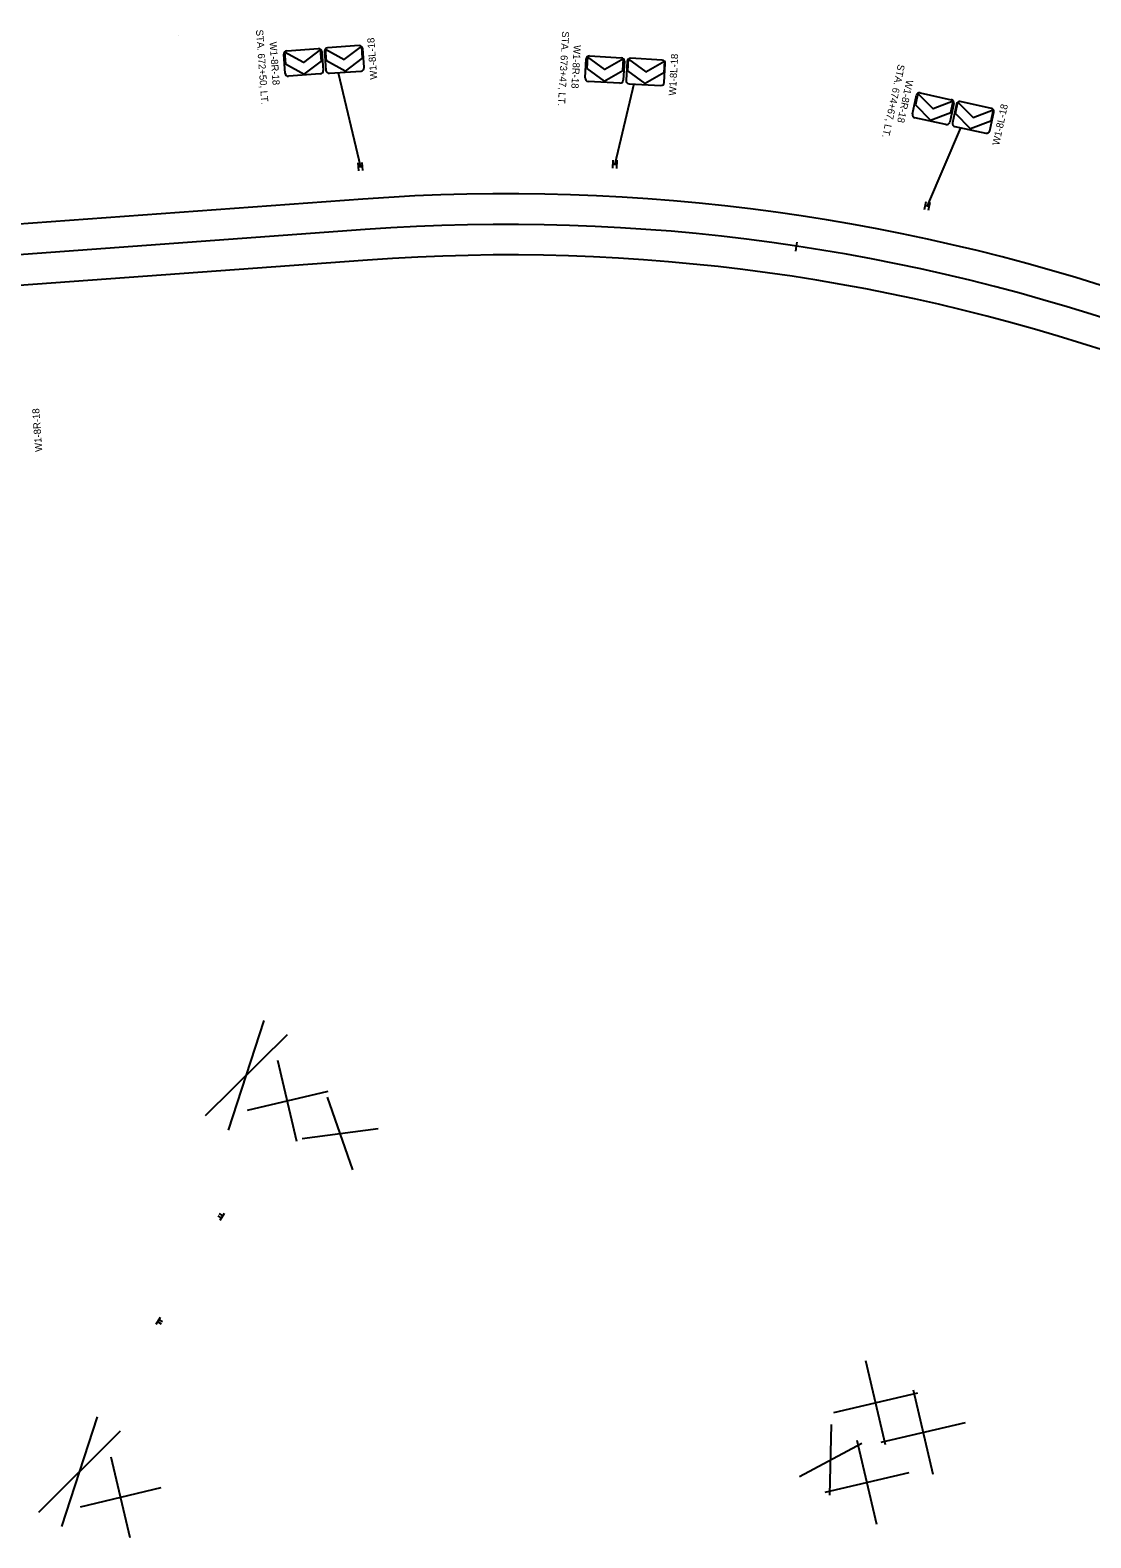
# Model space of a CAD drawing. Extents: x 138941 to 142028, y 334852 to 336890.
# Drawn here: x 140468 to 140885, y 335790 to 336382 of the extents above; entities that cross this region are included whole.
import ezdxf

# ---------------------------------------------------------------- set-up
doc = ezdxf.new("R2010")
doc.units = 0
for name, color, linetype in [('_CIVIL_CONSTRUCTION', 7, 'Continuous'), ('PM_P_Channelizing_Line', 7, 'Continuous'), ('PM_P_CL_Pass_Proh_Rt', 7, 'Continuous'), ('PM_P_Dotted_Line', 7, 'Continuous'), ('PM_P_Yield_Line', 7, 'Continuous'), ('SC_Scratch1', 7, 'Continuous')]:
    doc.layers.add(name, color=color, linetype=linetype)

msp = doc.modelspace()

# ---------------------------------------------------------------- linework, layer by layer
at = {"layer": '_CIVIL_CONSTRUCTION'}
for p, q in [((140599.11, 336315.62), (140443.19, 336304.23)), ((140600.86, 336291.68), (140444.94, 336280.29))]:
    msp.add_line(p, q, dxfattribs=at)
for radius in [776, 752]:
    msp.add_arc((140655.65, 335541.68), radius, 46.41763, 94.17801, dxfattribs=at)
at = {"layer": 'PM_P_Channelizing_Line'}
for p, q in [((140568.38, 336373.31), (140568.71, 336368.74)), ((140582.84, 336369.77), (140582.51, 336374.34)), ((140584.76, 336369.91), (140584.42, 336374.48)), ((140598.55, 336375.51), (140598.89, 336370.94)), ((140687.31, 336371.44), (140687.05, 336366.87)), ((140701.19, 336366.06), (140701.45, 336370.64)), ((140703.11, 336365.95), (140703.37, 336370.53)), ((140717.51, 336369.72), (140717.25, 336365.15)), ((140817.1, 336357.08), (140816.12, 336352.6)), ((140829.96, 336349.58), (140830.94, 336354.05)), ((140831.83, 336349.17), (140832.81, 336353.64)), ((140846.65, 336350.62), (140845.67, 336346.14)), ((140597.5, 336326.68), (140597.27, 336329.87)), ((140599.1, 336326.8), (140598.87, 336329.99)), ((140697.21, 336327.73), (140697.39, 336330.93)), ((140697.3, 336329.33), (140698.9, 336329.24)), ((140698.1, 336329.29), (140698.1, 336329.29)), ((140698.81, 336327.64), (140698.99, 336330.84)), ((140597.39, 336328.27), (140598.98, 336328.39)), ((140598.18, 336328.33), (140598.18, 336328.33)), ((140819.66, 336311.55), (140820.33, 336314.68)), ((140820, 336313.12), (140821.56, 336312.78)), ((140820.78, 336312.95), (140820.78, 336312.95)), ((140821.22, 336311.22), (140821.9, 336314.35))]:
    msp.add_line(p, q, dxfattribs=at)
for points in [[(140597.69, 336375.87), (140585.22, 336374.95)], [(140568.57, 336364.96), (140568.02, 336372.44)], [(140582.51, 336374.34), (140575.78, 336369.25), (140568.38, 336373.31)], [(140569.18, 336373.78), (140581.65, 336374.69)], [(140582.98, 336373.54), (140583.53, 336366.06)], [(140584.07, 336373.62), (140584.61, 336366.14)], [(140584.42, 336374.48), (140591.82, 336370.42), (140598.55, 336375.51)], [(140598.89, 336370.94), (140592.16, 336365.85), (140584.76, 336369.91)], [(140599.57, 336367.23), (140599.03, 336374.71)], [(140686.42, 336363.15), (140686.84, 336370.63)], [(140701.45, 336370.64), (140694.12, 336366.46), (140687.31, 336371.44)], [(140688.16, 336371.81), (140700.64, 336371.1)], [(140703.37, 336370.53), (140710.18, 336365.55), (140717.51, 336369.72)], [(140716.7, 336370.19), (140704.22, 336370.9)], [(140568.71, 336368.74), (140576.11, 336364.68), (140582.84, 336369.77)], [(140582.37, 336364.72), (140569.91, 336363.81)], [(140585.95, 336364.98), (140598.42, 336365.89)], [(140687.05, 336366.87), (140693.86, 336361.89), (140701.19, 336366.06)], [(140701.82, 336369.78), (140701.39, 336362.29)], [(140702.9, 336369.72), (140702.48, 336362.23)], [(140717.25, 336365.15), (140709.92, 336360.97), (140703.11, 336365.95)], [(140717.45, 336361.38), (140717.88, 336368.87)], [(140700.07, 336361.12), (140687.59, 336361.83)], [(140703.65, 336360.91), (140716.13, 336360.2)], [(140814.91, 336349.02), (140816.51, 336356.35)], [(140816.12, 336352.6), (140822.06, 336346.61), (140829.96, 336349.58)], [(140830.94, 336354.05), (140823.04, 336351.09), (140817.1, 336357.08)], [(140818, 336357.3), (140830.21, 336354.64)], [(140831.16, 336353.15), (140829.56, 336345.82)], [(140832.23, 336352.92), (140830.63, 336345.59)], [(140832.81, 336353.64), (140838.75, 336347.65), (140846.65, 336350.62)], [(140845.93, 336351.21), (140833.71, 336353.87)], [(140828.08, 336344.87), (140815.86, 336347.53)], [(140845.67, 336346.14), (140837.78, 336343.18), (140831.83, 336349.17)], [(140845.28, 336342.39), (140846.88, 336349.72)], [(140831.58, 336344.1), (140843.79, 336341.44)]]:
    msp.add_lwpolyline(points, dxfattribs=at)
for centre, start, end in [((140597.78, 336374.62), 4.17801, 94.17801), ((140569.27, 336372.54), 94.17801, 184.17801), ((140581.74, 336373.45), 4.17801, 94.17801), ((140585.31, 336373.71), 94.17801, 184.17801), ((140688.09, 336370.56), 86.7423, 176.7423), ((140700.57, 336369.85), 356.7423, 86.7423), ((140704.15, 336369.65), 86.7423, 176.7423), ((140716.63, 336368.94), 356.7423, 86.7423), ((140569.82, 336365.06), 184.17801, 274.17801), ((140582.28, 336365.97), 274.17801, 4.17801), ((140585.86, 336366.23), 184.17801, 274.17801), ((140598.33, 336367.14), 274.17801, 4.17801), ((140687.66, 336363.08), 176.7423, 266.7423), ((140700.14, 336362.37), 266.7423, 356.7423), ((140703.73, 336362.16), 176.7423, 266.7423), ((140716.21, 336361.45), 266.7423, 356.7423), ((140817.73, 336356.08), 77.68067, 167.68067), ((140829.94, 336353.42), 347.68067, 77.68067), ((140833.45, 336352.65), 77.68067, 167.68067), ((140816.13, 336348.76), 167.68067, 257.68067), ((140845.66, 336349.98), 347.68067, 77.68067), ((140828.34, 336346.09), 257.68067, 347.68067), ((140831.85, 336345.32), 167.68067, 257.68067), ((140844.06, 336342.66), 257.68067, 347.68067)]:
    msp.add_arc(centre, 1.25, start, end, dxfattribs=at)
at = {"layer": 'PM_P_CL_Pass_Proh_Rt'}
for p, q in [((140526.63, 336379.7), (140526.63, 336379.7)), ((140560.27, 335993.12), (140546.24, 335950.07)), ((140569.35, 335987.52), (140537.17, 335955.67)), ((140573.23, 335945.68), (140565.71, 335977.42)), ((140585.34, 335965.31), (140553.6, 335957.79)), ((140595.17, 335934.58), (140585.25, 335963.02)), ((140575.28, 335946.85), (140605.15, 335950.75)), ((140543.56, 335915.6), (140542.21, 335916.45)), ((140544.08, 335916.41), (140542.73, 335917.26)), ((140544.68, 335917.35), (140542.96, 335914.65)), ((140543.82, 335916), (140543.82, 335916)), ((140517.92, 335873.98), (140519.58, 335876.71)), ((140518.5, 335874.93), (140519.87, 335874.11)), ((140518.75, 335875.34), (140518.75, 335875.34)), ((140519, 335875.76), (140520.37, 335874.93)), ((140804.41, 335826.53), (140796.67, 335859.59)), ((140784.01, 335839.19), (140817.07, 335846.93)), ((140823.1, 335814.93), (140815.37, 335847.98)), ((140494.75, 335837.49), (140480.73, 335794.44)), ((140503.83, 335831.88), (140471.65, 335800.04)), ((140782.43, 335806.8), (140783.19, 335834.57)), ((140802.71, 335827.59), (140835.76, 335835.32)), ((140770.53, 335814.18), (140795.08, 335827.19)), ((140800.99, 335795.28), (140793.26, 335828.32)), ((140507.71, 335790.04), (140500.19, 335821.78)), ((140780.6, 335807.93), (140813.65, 335815.67)), ((140519.82, 335809.67), (140488.08, 335802.15))]:
    msp.add_line(p, q, dxfattribs=at)
at = {"layer": 'PM_P_Dotted_Line'}
msp.add_lwpolyline([(140769.16, 336295.22), (140769.45, 336297.16), (140769.68, 336298.72)], dxfattribs=at)
at = {"layer": 'PM_P_Yield_Line'}
for p, q in [((140589.45, 336365.24), (140598.18, 336328.33)), ((140705.47, 336360.81), (140698.1, 336329.29)), ((140833.79, 336343.62), (140820.78, 336312.95))]:
    msp.add_line(p, q, dxfattribs=at)
at = {"layer": 'SC_Scratch1'}
msp.add_line((140599.99, 336303.65), (140444.07, 336292.26), dxfattribs=at)
msp.add_arc((140655.65, 335541.68), 764, 46.41763, 94.17801, dxfattribs=at)

# ---------------------------------------------------------------- texts
at = {"layer": 'PM_P_Yield_Line'}
for s, rotation, p in [('STA. 672+50, LT.', 274.17801, (140557.11, 336382.04)), ('W1-8R-18', 274.17801, (140562.46, 336377.27)), ('W1-8L-18', 94.17801, (140604.78, 336362.65)), ('STA. 673+47, LT.', 266.7423, (140677.36, 336381.56)), ('W1-8R-18', 266.7423, (140681.95, 336376.14)), ('W1-8L-18', 86.7423, (140722.02, 336356.17)), ('STA. 674+67, LT.', 257.68067, (140809.26, 336368.71)), ('W1-8R-18', 257.68067, (140812.55, 336362.55)), ('W1-8L-18', 77.68067, (140848.97, 336336.52)), ('W1-8R-18', 94.15056, (140473.22, 336216.51))]:
    msp.add_text(s, height=2.8, rotation=rotation, dxfattribs=at).set_placement(p)

doc.saveas('drawing.dxf')
